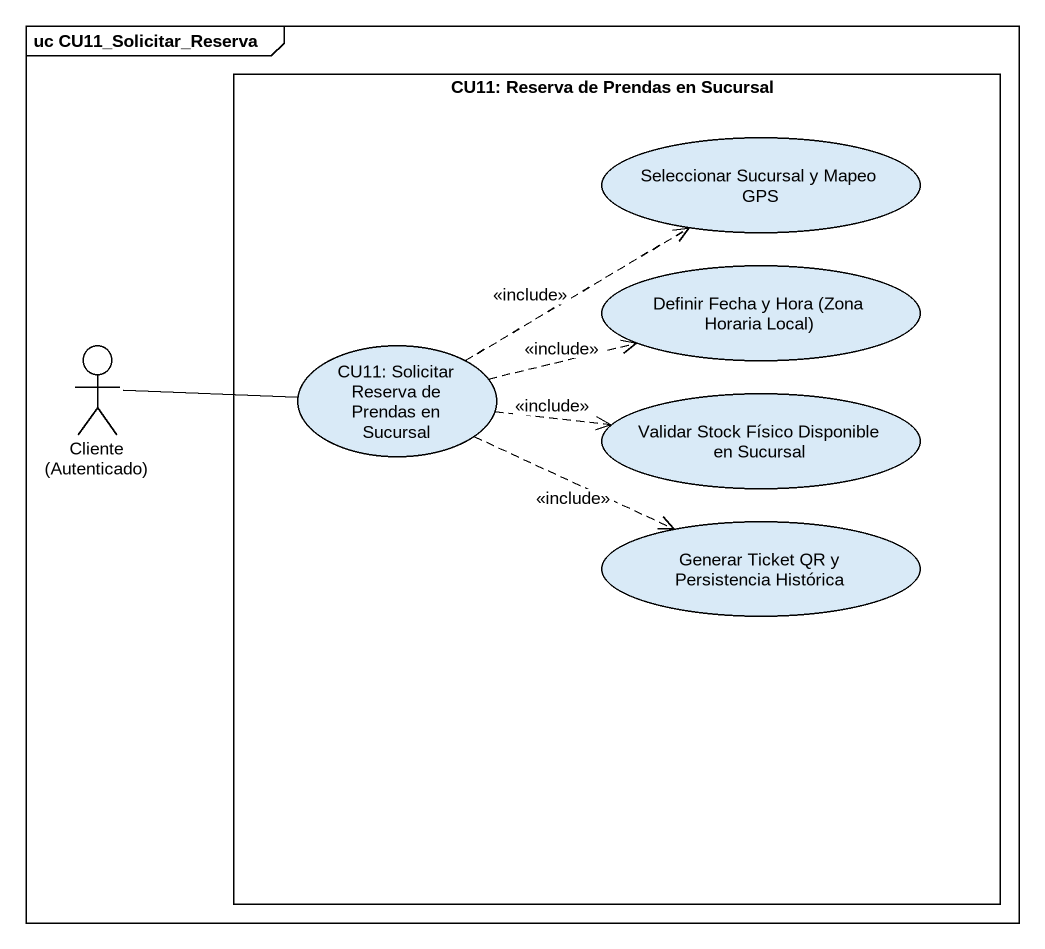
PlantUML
@startuml
mainframe uc CU11_Solicitar_Reserva
rectangle "CU11: Reserva de Prendas en Sucursal" as CU11_Reserva_de_Prendas_en {
  usecase "Seleccionar Sucursal y Mapeo GPS" as Seleccionar_Sucursal_y
  usecase "Definir Fecha y Hora (Zona Horaria Local)" as Definir_Fecha_y_Hora_Zona
  usecase "CU11: Solicitar Reserva de Prendas en Sucursal" as CU11_Solicitar_Reserva_de
  usecase "Validar Stock Físico Disponible en Sucursal" as Validar_Stock_Físico
  usecase "Generar Ticket QR y Persistencia Histórica" as Generar_Ticket_QR_y
}
actor "Cliente (Autenticado)" as Cliente_Autenticado
Cliente_Autenticado -right- CU11_Solicitar_Reserva_de
CU11_Solicitar_Reserva_de .right.> Seleccionar_Sucursal_y : <<include>>
CU11_Solicitar_Reserva_de .right.> Definir_Fecha_y_Hora_Zona : <<include>>
CU11_Solicitar_Reserva_de .right.> Validar_Stock_Físico : <<include>>
CU11_Solicitar_Reserva_de .right.> Generar_Ticket_QR_y : <<include>>
@enduml
